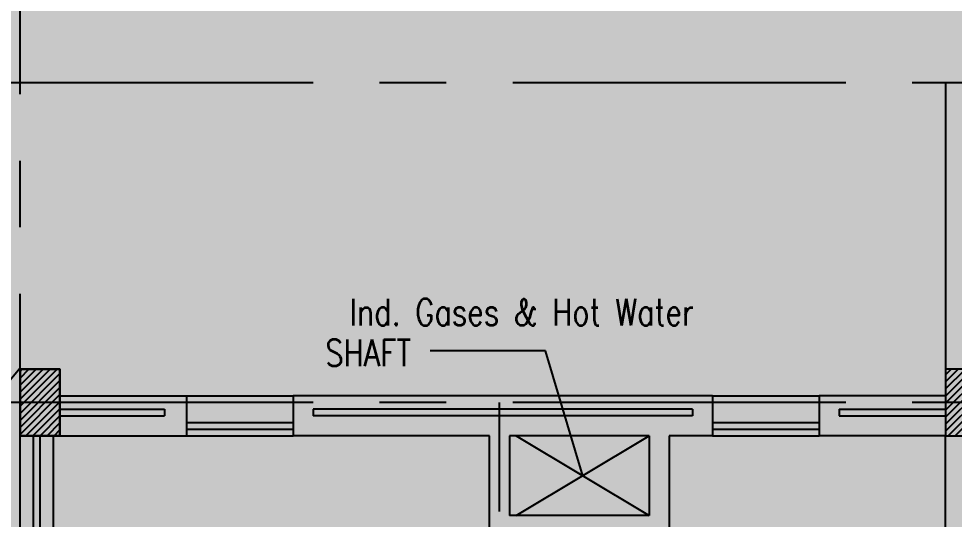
# Model space of a CAD drawing. Extents: x 0 to 93, y -1.5 to 78.
# Drawn here: x 50.06 to 57.09, y 63.34 to 67.1 of the extents above; entities that cross this region are included whole.
import ezdxf
from ezdxf.enums import TextEntityAlignment as Align

# ---------------------------------------------------------------- set-up
doc = ezdxf.new("R2010")
doc.units = 0
doc.header["$MEASUREMENT"] = 0
doc.header["$PDMODE"] = 34
doc.linetypes.add('CENTER', pattern=[2, 1.25, -0.25, 0.25, -0.25])
doc.linetypes.add('CENTERX2', pattern=[4, 2.5, -0.5, 0.5, -0.5])
doc.layers.get('0').update_dxf_attribs({"color": 11, "linetype": 'CONTINUOUS'})
doc.layers.get('DEFPOINTS').update_dxf_attribs({"color": 11, "linetype": 'CONTINUOUS'})
for name, color, linetype in [('AX-DIM', 11, 'CONTINUOUS'), ('AXES', 11, 'CENTERX2'), ('AXES1', 11, 'CENTER'), ('COL', 11, 'CONTINUOUS'), ('HAT', 11, 'CONTINUOUS'), ('INSUL', 11, 'CONTINUOUS'), ('PROJ-L', 11, 'CONTINUOUS'), ('SHAFT', 11, 'CONTINUOUS'), ('WALL', 11, 'CONTINUOUS'), ('WIN', 11, 'CONTINUOUS')]:
    doc.layers.add(name, color=color, linetype=linetype)
doc.styles.add('ROMANS', font='ROMANS.shx', dxfattribs={"width": 0.6})
doc.styles.add('SIMPLEX', font='simplex.shx', dxfattribs={"width": 0.8})
doc.dimstyles.new('DIM-OUT', dxfattribs={"dimscale": 0, "dimtxt": 0.24, "dimasz": 0.08, "dimexe": 0.02, "dimexo": 0.02, "dimgap": 0.05, "dimtad": 1, "dimdec": 0, "dimlfac": 1000, "dimzin": 0, "dimdsep": 46, "dimtxsty": 'ROMANS', "dimblk1": 'ARCHTICK', "dimblk2": 'ARCHTICK', "dimsah": 1, "dimcen": 0.01, "dimdle": 0.08, "dimclrd": 7, "dimclre": 7, "dimclrt": 2, "dimadec": 0, "dimazin": 0, "dimtp": 2, "dimtm": 2, "dimtfac": 0.1142857142857143, "dimtdec": 0, "dimtix": 1, "dimtmove": 2, "dimatfit": 3, "dimldrblk": 'ARCHTICK', "dimfxl": 0, "dimtolj": 1, "dimtzin": 0, "dimarcsym": 0})
doc.dimstyles.new('DIM7', dxfattribs={"dimtxt": 0.24, "dimasz": 0.08, "dimexe": 0.07, "dimexo": 0.05, "dimgap": 0.07, "dimtad": 1, "dimzin": 0, "dimdsep": 46, "dimtxsty": 'SIMPLEX', "dimblk": 'ARCHTICK', "dimcen": 0.05, "dimdle": 0.05, "dimclrd": 4, "dimclre": 4, "dimclrt": 2, "dimadec": 0, "dimazin": 0, "dimtp": 2, "dimtm": 2, "dimtfac": 0.1142857142857143, "dimtix": 1, "dimtmove": 2, "dimatfit": 3, "dimldrblk": 'DOT', "dimfxl": 0, "dimtolj": 1, "dimtzin": 0, "dimarcsym": 0})

# ---------------------------------------------------------------- blocks, each defined once
blk = doc.blocks.new('_ARCHTICK')
at = {"color": 0, "linetype": 'ByBlock', "const_width": 0.15}
blk.add_lwpolyline([(-0.5, -0.5), (0.5, 0.5)], dxfattribs=at)
blk = doc.blocks.new('*D114')
at = {"layer": 'AX-DIM', "color": 7, "lineweight": -2}
for p, q in [((7.951651885146857, 76.64838148315903), (82.80165188513463, 76.64838148315903)), ((8.031651885146857, 72.0103223882502), (8.031651885146857, 76.66838148315902)), ((82.72165188513463, 64.48999999999388), (82.72165188513463, 76.66838148315902))]:
    blk.add_line(p, q, dxfattribs=at)
at = {"layer": 'DEFPOINTS', "color": 0}
for p in [(82.72165188513463, 76.64838148315903), (8.031651885146857, 71.9903223882502), (82.72165188513463, 64.46999999999389)]:
    blk.add_point(p, dxfattribs=at)
at = {"layer": 'AX-DIM', "color": 7, "lineweight": -2, "xscale": 0.08, "yscale": 0.08, "zscale": 0.08, "rotation": 180}
blk.add_blockref('_ARCHTICK', (8.031651885146857, 76.64838148315903), dxfattribs=at)
at = {"layer": 'AX-DIM', "color": 7, "lineweight": -2, "xscale": 0.08, "yscale": 0.08, "zscale": 0.08}
blk.add_blockref('_ARCHTICK', (82.72165188513463, 76.64838148315903), dxfattribs=at)
at = {"layer": 'AX-DIM', "color": 2, "insert": (45.37665188514075, 76.81838148315903), "char_height": 0.24, "attachment_point": 5, "style": 'ROMANS'}
blk.add_mtext('\\A1;74690', dxfattribs=at)
blk = doc.blocks.new('*X88')
at = {"color": 0}
for p, q in [((227928.5557043091, 177122.9334760556), (228395.3562020651, 177589.7339738117)), ((227928.5557043091, 177175.9664846446), (228342.3231934761, 177589.7339738117)), ((227928.5557043091, 177228.9994932336), (228289.2901848871, 177589.7339738117)), ((227928.5557043091, 177282.0325018226), (228236.2571762982, 177589.7339738117)), ((227928.555704309, 177335.0655104116), (228183.2241677092, 177589.7339738117)), ((227928.555704309, 177388.0985190005), (228130.1911591201, 177589.7339738117)), ((227928.555704309, 177441.1315275895), (228077.1581505312, 177589.7339738117)), ((227928.555704309, 177494.1645361785), (228024.1251419422, 177589.7339738117)), ((227928.555704309, 177547.1975447675), (227971.0921333532, 177589.7339738117)), ((227948.3892106541, 177089.7339738117), (228428.5557043089, 177569.9004674665)), ((228001.4222192431, 177089.7339738117), (228428.5557043089, 177516.8674588775)), ((228054.4552278321, 177089.7339738117), (228428.5557043089, 177463.8344502885)), ((228107.4882364211, 177089.7339738117), (228428.5557043089, 177410.8014416995)), ((228160.5212450101, 177089.7339738117), (228428.5557043089, 177357.7684331106)), ((228213.5542535991, 177089.7339738117), (228428.5557043089, 177304.7354245216)), ((228266.5872621881, 177089.7339738117), (228428.5557043089, 177251.7024159326)), ((228319.620270777, 177089.7339738117), (228428.5557043089, 177198.6694073436)), ((228372.653279366, 177089.7339738117), (228428.5557043089, 177145.6363987546))]:
    blk.add_line(p, q, dxfattribs=at)
blk = doc.blocks.new('C-300')
at = {"layer": 'HAT', "linetype": 'ByBlock', "ltscale": 0.3}
h = blk.add_hatch(dxfattribs=at)
h.set_pattern_fill('ANSI31', color=8, scale=300, style=0)
h.set_pattern_definition([(45, (-258496.1822811714, -82361.0053373935), (-26.51650429449553, 26.51650429449553), [])])
h.paths.add_polyline_path([(300.0000000000291, 500), (-2.91038304567337e-11, 500), (-5.820766091346741e-11, 249.9999999999854), (300.0000000000582, 249.9999999999709)])
h.paths.add_polyline_path([(300.0000000000873, 250), (0, 250), (-2.91038304567337e-11, 0), (300.0000000000582, 0)])
at = {"layer": 'COL'}
blk.add_lwpolyline([(0, 500), (300.0000000000582, 500), (300.0000000000582, 0), (0, 0)], close=True, dxfattribs=at)

msp = doc.modelspace()

# ---------------------------------------------------------------- linework, layer by layer
at = {"layer": 'AXES'}
for p, q in [((50.07165188514045, -1.464293643977726), (50.07165188514045, 76.99838148316485)), ((92.27165188513754, 66.61999999999534), (24.23165188514395, 66.61999999999534)), ((92.27165188513754, 64.21999999999389), (24.23165188514395, 64.21999999999389))]:
    msp.add_line(p, q, dxfattribs=at)
at = {"layer": 'AXES1'}
msp.add_line((53.67165188514628, 5.399999999994179), (53.67165188514628, 64.21999999999389), dxfattribs=at)
at = {"layer": 'COL'}
msp.add_lwpolyline([(57.52165188513754, 63.96999999999389), (57.52165188513754, 64.46999999999389), (57.02165188513754, 64.46999999999389), (57.02165188513754, 63.96999999999389)], close=True, dxfattribs=at)
at = {"layer": 'INSUL'}
for p, q in [((50.37165188514336, 64.16999999999098), (51.15747602259216, 64.16999999999098)), ((51.15747602259216, 64.16999999999098), (51.15747602259216, 64.11999999999534)), ((52.27165404542757, 64.16999999999098), (52.27165404542757, 64.11999999999534)), ((55.12165188514336, 64.16999999999098), (52.27165404542757, 64.16999999999098)), ((55.12165188514336, 64.16999999999098), (55.12165188514336, 64.11999999999534)), ((56.22165188513463, 64.16999999999098), (56.22165188513463, 64.11999999999534)), ((56.22165188513463, 64.16999999999098), (57.02165188513754, 64.16999999999098)), ((50.37165188514336, 64.11999999999534), (51.15747602259216, 64.11999999999534)), ((55.12165188514336, 64.11999999999534), (52.27165404542757, 64.11999999999534)), ((56.22165188513463, 64.11999999999534), (57.02165188513754, 64.11999999999534)), ((50.17165188514628, 57.36999999999534), (50.17165188514628, 63.96999999999389)), ((50.22165188513463, 57.36999999999534), (50.22165188513463, 63.96999999999389))]:
    msp.add_line(p, q, dxfattribs=at)
at = {"layer": 'PROJ-L', "linetype": 'Continuous'}
for p, q in [((57.02165188513754, 66.61999999999534), (57.02165188513754, 64.46999999999389)), ((75.52165188513754, 66.61999999999534), (57.02165188513754, 66.61999999999534))]:
    msp.add_line(p, q, dxfattribs=at)
at = {"layer": 'SHAFT'}
msp.add_line((43.67665188513638, 56.87999894552922), (50.07165188514045, 64.47999894552777), dxfattribs=at)
at = {"layer": 'SHAFT', "linetype": 'ByBlock'}
for p, q in [((53.79665188514628, 63.96999999999389), (54.79665188514628, 63.36999999999534)), ((53.79665188514628, 63.36999999999534), (54.79665188514628, 63.96999999999389))]:
    msp.add_line(p, q, dxfattribs=at)
at = {"layer": 'WALL'}
for p, q in [((50.37165188514336, 64.2699999999968), (51.32165404543048, 64.2699999999968)), ((51.32165404543048, 64.26999999998952), (51.32165404543048, 63.96999999999389)), ((52.12165404543339, 64.26999999998952), (52.12165404543339, 63.96999999999389)), ((55.27165188513754, 64.26999999998952), (52.12165404543339, 64.26999999998952)), ((55.27165188513754, 64.26999999998952), (55.27165188513754, 63.96999999999389)), ((56.07165188514045, 64.26999999998952), (56.07165188514045, 63.96999999999389)), ((57.02165188513754, 64.26999999998952), (56.07165188514045, 64.26999999998952)), ((50.07165188514045, 57.36999999999534), (50.07165188514045, 63.96999999999389)), ((50.32165188514045, 59.2699999999968), (50.32165188514045, 63.96999999999389)), ((50.37165188514336, 63.96999999999389), (51.32165404543048, 63.96999999999389)), ((53.59665188513463, 63.96999999999389), (52.12165404543339, 63.96999999999389)), ((53.59665188513463, 57.31999999999971), (53.59665188513463, 63.96999999999389)), ((54.79665188514628, 63.96999999999389), (53.74665188514336, 63.96999999999389)), ((53.74665188514336, 63.96999999999389), (53.74665188514336, 63.36999999999534)), ((54.79665188514628, 63.96999999999389), (54.79665188514628, 63.36999999999534)), ((54.94665188514045, 63.96999999999389), (54.94665188514045, 63.21999999999389)), ((55.27165188513754, 63.96999999999389), (54.94665188514045, 63.96999999999389)), ((57.02165188513754, 63.96999999999389), (56.07165188514045, 63.96999999999389)), ((57.02165188513754, 59.2699999999968), (57.02165188513754, 63.96999999999389)), ((54.79665188514628, 63.36999999999534), (53.74665188514336, 63.36999999999534))]:
    msp.add_line(p, q, dxfattribs=at)
at = {"layer": 'WALL', "linetype": 'ByBlock', "ltscale": 0.3}
for points in [[(50.37165188512881, 64.46999999999389), (50.0716518851259, 64.46999999999389), (50.0716518851259, 63.96999999999389), (50.37165188512881, 63.96999999999389)], [(57.52165188513754, 64.46999999999389), (57.02165188513754, 64.46999999999389), (57.02165188513754, 63.96999999998661), (57.52165188513754, 63.96999999998661)]]:
    msp.add_lwpolyline(points, close=True, dxfattribs=at)
at = {"layer": 'WIN'}
for p, q in [((51.32165404543048, 64.26999999998952), (52.12165404543339, 64.26999999998952)), ((55.27165188513754, 64.26999999998952), (56.07165188514045, 64.26999999998952)), ((51.32165404543048, 64.06999999999243), (52.12165404543339, 64.06999999999243)), ((51.32165404543048, 64.01999999998952), (52.12165404543339, 64.01999999998952)), ((55.27165188513754, 64.06999999999243), (56.07165188514045, 64.06999999999243)), ((55.27165188513754, 64.01999999998952), (56.07165188514045, 64.01999999998952)), ((51.32165404543048, 63.96999999999389), (52.12165404543339, 63.96999999999389)), ((55.27165188513754, 63.96999999999389), (56.07165188514045, 63.96999999999389))]:
    msp.add_line(p, q, dxfattribs=at)

# ---------------------------------------------------------------- block references
at = {"layer": 'COL', "color": 6, "linetype": 'ByBlock', "ltscale": 0.3, "xscale": 0.001, "yscale": 0.001, "zscale": 0.001}
msp.add_blockref('C-300', (50.07165188514045, 63.96999999999389), dxfattribs=at)
at = {"layer": 'HAT', "xscale": 0.001, "yscale": 0.001, "zscale": 0.001}
msp.add_blockref('*X88', (-170.9069038191665, -113.1197339738137), dxfattribs=at)

# ---------------------------------------------------------------- texts
at = {"layer": 'SHAFT', "color": 4, "style": 'ROMANS', "width": 0.8}
for s, p in [('Ind. Gases & Hot Water', (53.8378462948167, 64.89905685413396)), ('SHAFT', (52.68613131245365, 64.59273402677354))]:
    msp.add_text(s, height=0.2, dxfattribs=at).set_placement(p, align=Align.MIDDLE)

# ---------------------------------------------------------------- dimensions: what is measured, and where the dimension line sits
at = {"layer": 'AX-DIM'}
dim = msp.add_linear_dim(base=(82.72165188513463, 76.64838148315903), p1=(8.031651885146857, 71.9903223882502), p2=(82.72165188513463, 64.46999999999389), dimstyle='DIM-OUT', override={"dimscale": 1}, dxfattribs=at)
dim.commit()
dim.dimension.update_dxf_attribs({"geometry": '*D114', "text_midpoint": (45.37665188514075, 76.81838148315903)})

# ---------------------------------------------------------------- leaders
at = {"layer": 'SHAFT', "color": 6, "linetype": 'ByBlock', "ltscale": 0.3}
msp.add_leader([(54.29665188513172, 63.66999999999098), (54.01806333485001, 64.60679888713639), (53.15087003992812, 64.60679888713639)], dimstyle='DIM7', override={"dimasz": 200, "dimgap": 70, "dimtad": 0}, dxfattribs=at)

doc.saveas('drawing.dxf')
